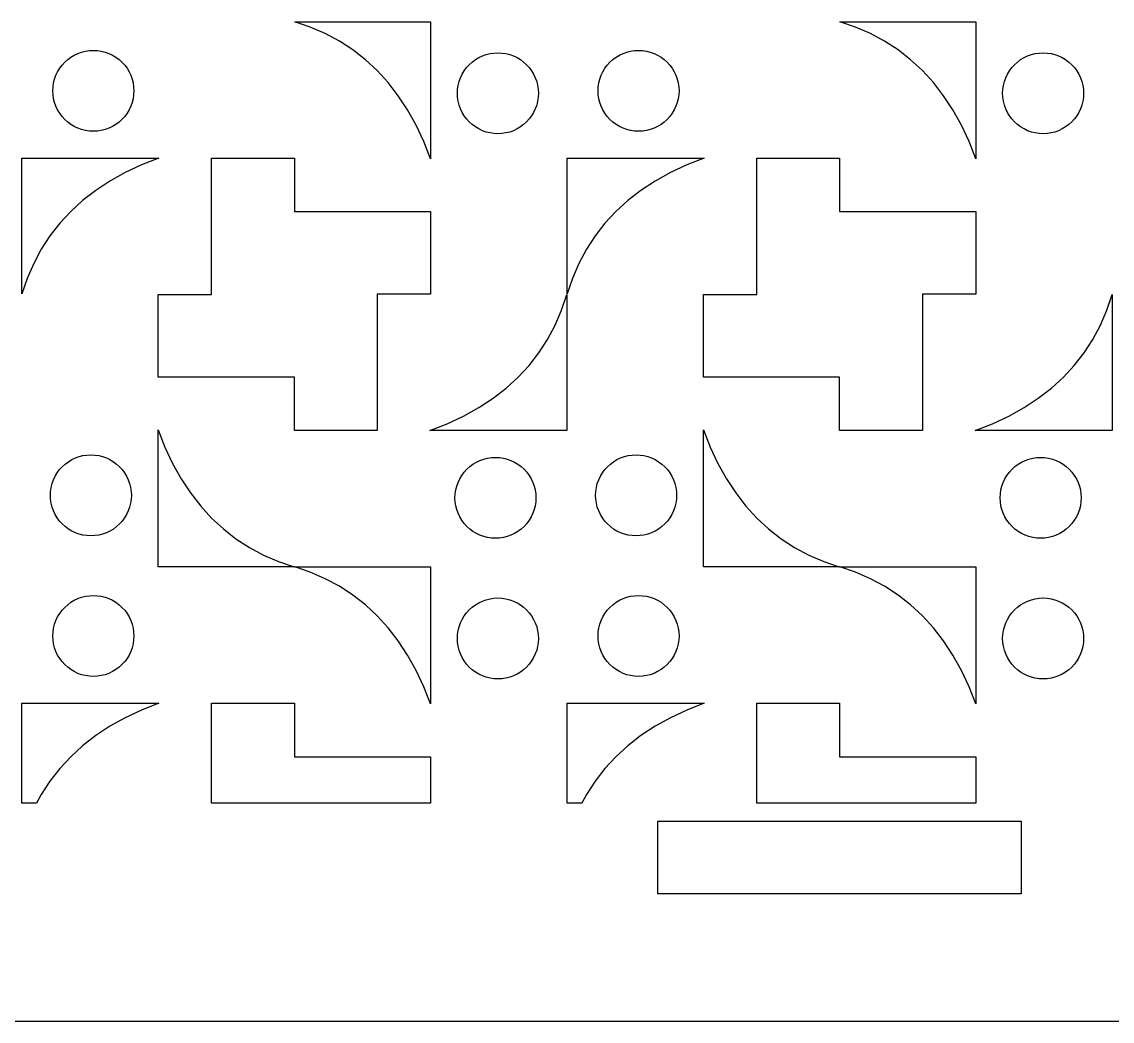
# Model space of a CAD drawing. Header units: metres. Extents: x 20 to 1108, y 20 to 485.
# Drawn here: x 128.2 to 188.2, y 253.8 to 308.8 of the extents above; entities that cross this region are included whole.
import ezdxf

# ---------------------------------------------------------------- set-up
doc = ezdxf.new("R2010")
doc.units = ezdxf.units.M

msp = doc.modelspace()

# ---------------------------------------------------------------- linework, layer by layer
for p, q in [((144.026, 308.532), (143.172, 308.823)), ((143.172, 308.823), (150.651, 308.823)), ((144.853, 308.174), (144.026, 308.532)), ((150.651, 308.823), (150.651, 301.283)), ((174.025, 308.532), (173.172, 308.823)), ((173.172, 308.823), (180.651, 308.823)), ((174.853, 308.174), (174.025, 308.532)), ((180.651, 308.823), (180.651, 301.283)), ((145.634, 307.757), (144.853, 308.174)), ((175.634, 307.757), (174.853, 308.174)), ((131.444, 307.157), (131.657, 307.21)), ((131.657, 307.21), (131.873, 307.243)), ((131.873, 307.243), (132.092, 307.253)), ((132.092, 307.253), (132.31, 307.242)), ((132.31, 307.242), (132.526, 307.21)), ((132.526, 307.21), (132.738, 307.157)), ((146.37, 307.277), (145.634, 307.757)), ((147.063, 306.738), (146.37, 307.277)), ((161.444, 307.157), (161.657, 307.21)), ((161.657, 307.21), (161.873, 307.243)), ((161.873, 307.243), (162.092, 307.253)), ((162.092, 307.253), (162.31, 307.242)), ((162.31, 307.242), (162.526, 307.21)), ((162.526, 307.21), (162.738, 307.157)), ((176.37, 307.277), (175.634, 307.757)), ((177.063, 306.738), (176.37, 307.277)), ((130.369, 306.44), (130.516, 306.601)), ((130.516, 306.601), (130.679, 306.747)), ((130.679, 306.747), (130.854, 306.878)), ((130.854, 306.878), (131.041, 306.99)), ((131.041, 306.99), (131.239, 307.083)), ((131.239, 307.083), (131.444, 307.157)), ((132.738, 307.157), (132.943, 307.083)), ((132.943, 307.083), (133.142, 306.99)), ((133.142, 306.99), (133.329, 306.878)), ((133.329, 306.878), (133.505, 306.747)), ((133.505, 306.747), (133.667, 306.601)), ((133.667, 306.601), (133.814, 306.44)), ((147.71, 306.138), (147.063, 306.738)), ((152.778, 306.464), (152.941, 306.611)), ((152.941, 306.611), (153.115, 306.741)), ((153.115, 306.741), (153.304, 306.854)), ((153.304, 306.854), (153.502, 306.947)), ((153.502, 306.947), (153.707, 307.021)), ((153.707, 307.021), (153.92, 307.074)), ((153.92, 307.074), (154.136, 307.106)), ((154.136, 307.106), (154.354, 307.116)), ((154.354, 307.116), (154.572, 307.106)), ((154.572, 307.106), (154.789, 307.074)), ((154.789, 307.074), (155, 307.021)), ((155, 307.021), (155.206, 306.947)), ((155.206, 306.947), (155.403, 306.854)), ((155.403, 306.854), (155.591, 306.741)), ((155.591, 306.741), (155.768, 306.611)), ((155.768, 306.611), (155.929, 306.464)), ((160.369, 306.44), (160.516, 306.601)), ((160.516, 306.601), (160.679, 306.747)), ((160.679, 306.747), (160.854, 306.878)), ((160.854, 306.878), (161.041, 306.99)), ((161.041, 306.99), (161.239, 307.083)), ((161.239, 307.083), (161.444, 307.157)), ((162.738, 307.157), (162.943, 307.083)), ((162.943, 307.083), (163.142, 306.99)), ((163.142, 306.99), (163.329, 306.878)), ((163.329, 306.878), (163.505, 306.747)), ((163.505, 306.747), (163.667, 306.601)), ((163.667, 306.601), (163.814, 306.44)), ((177.71, 306.138), (177.063, 306.738)), ((182.778, 306.464), (182.941, 306.611)), ((182.941, 306.611), (183.115, 306.741)), ((183.115, 306.741), (183.304, 306.854)), ((183.304, 306.854), (183.502, 306.947)), ((183.502, 306.947), (183.707, 307.021)), ((183.707, 307.021), (183.92, 307.074)), ((183.92, 307.074), (184.136, 307.106)), ((184.136, 307.106), (184.354, 307.116)), ((184.354, 307.116), (184.572, 307.106)), ((184.572, 307.106), (184.789, 307.074)), ((184.789, 307.074), (185, 307.021)), ((185, 307.021), (185.206, 306.947)), ((185.206, 306.947), (185.403, 306.854)), ((185.403, 306.854), (185.591, 306.741)), ((185.591, 306.741), (185.768, 306.611)), ((185.768, 306.611), (185.929, 306.464)), ((130.033, 305.878), (130.127, 306.075)), ((130.127, 306.075), (130.239, 306.263)), ((130.239, 306.263), (130.369, 306.44)), ((133.814, 306.44), (133.943, 306.263)), ((133.943, 306.263), (134.056, 306.075)), ((134.056, 306.075), (134.15, 305.878)), ((148.313, 305.479), (147.71, 306.138)), ((152.39, 305.94), (152.501, 306.126)), ((152.501, 306.126), (152.632, 306.302)), ((152.632, 306.302), (152.778, 306.464)), ((155.929, 306.464), (156.075, 306.302)), ((156.075, 306.302), (156.206, 306.126)), ((156.206, 306.126), (156.318, 305.94)), ((160.033, 305.878), (160.127, 306.075)), ((160.127, 306.075), (160.239, 306.263)), ((160.239, 306.263), (160.369, 306.44)), ((163.814, 306.44), (163.943, 306.263)), ((163.943, 306.263), (164.056, 306.075)), ((164.056, 306.075), (164.15, 305.878)), ((178.313, 305.479), (177.71, 306.138)), ((182.39, 305.94), (182.501, 306.126)), ((182.501, 306.126), (182.632, 306.302)), ((182.632, 306.302), (182.778, 306.464)), ((185.929, 306.464), (186.075, 306.302)), ((186.075, 306.302), (186.206, 306.126)), ((186.206, 306.126), (186.318, 305.94)), ((129.875, 305.244), (129.906, 305.461)), ((129.906, 305.461), (129.96, 305.672)), ((129.96, 305.672), (130.033, 305.878)), ((134.15, 305.878), (134.224, 305.672)), ((134.224, 305.672), (134.276, 305.46)), ((134.276, 305.46), (134.309, 305.244)), ((148.871, 304.758), (148.313, 305.479)), ((152.169, 305.324), (152.222, 305.536)), ((152.222, 305.536), (152.296, 305.741)), ((152.296, 305.741), (152.39, 305.94)), ((156.318, 305.94), (156.411, 305.741)), ((156.411, 305.741), (156.485, 305.536)), ((156.485, 305.536), (156.538, 305.323)), ((159.875, 305.244), (159.906, 305.461)), ((159.906, 305.461), (159.96, 305.672)), ((159.96, 305.672), (160.033, 305.878)), ((164.15, 305.878), (164.224, 305.672)), ((164.224, 305.672), (164.276, 305.46)), ((164.276, 305.46), (164.309, 305.244)), ((178.871, 304.758), (178.313, 305.479)), ((182.169, 305.324), (182.222, 305.536)), ((182.222, 305.536), (182.296, 305.741)), ((182.296, 305.741), (182.39, 305.94)), ((186.318, 305.94), (186.411, 305.741)), ((186.411, 305.741), (186.485, 305.536)), ((186.485, 305.536), (186.538, 305.323)), ((129.864, 305.026), (129.875, 305.244)), ((129.875, 304.808), (129.864, 305.026)), ((129.906, 304.592), (129.875, 304.808)), ((134.308, 304.807), (134.276, 304.591)), ((134.318, 305.026), (134.308, 304.807)), ((134.309, 305.244), (134.318, 305.026)), ((152.127, 304.889), (152.137, 305.108)), ((152.137, 304.671), (152.127, 304.889)), ((152.137, 305.108), (152.169, 305.324)), ((156.538, 305.323), (156.571, 305.108)), ((156.581, 304.889), (156.57, 304.671)), ((156.571, 305.108), (156.581, 304.889)), ((159.864, 305.026), (159.875, 305.244)), ((159.875, 304.808), (159.864, 305.026)), ((159.906, 304.592), (159.875, 304.808)), ((164.308, 304.807), (164.276, 304.591)), ((164.318, 305.026), (164.308, 304.807)), ((164.309, 305.244), (164.318, 305.026)), ((182.127, 304.889), (182.137, 305.108)), ((182.137, 304.671), (182.127, 304.889)), ((182.137, 305.108), (182.169, 305.324)), ((186.538, 305.323), (186.571, 305.108)), ((186.581, 304.889), (186.57, 304.671)), ((186.571, 305.108), (186.581, 304.889)), ((129.96, 304.379), (129.906, 304.592)), ((130.033, 304.174), (129.96, 304.379)), ((134.224, 304.379), (134.15, 304.173)), ((134.276, 304.591), (134.224, 304.379)), ((149.385, 303.976), (148.871, 304.758)), ((152.169, 304.455), (152.137, 304.671)), ((152.222, 304.242), (152.169, 304.455)), ((152.296, 304.037), (152.222, 304.242)), ((156.485, 304.242), (156.411, 304.036)), ((156.538, 304.454), (156.485, 304.242)), ((156.57, 304.671), (156.538, 304.454)), ((159.96, 304.379), (159.906, 304.592)), ((160.033, 304.174), (159.96, 304.379)), ((164.224, 304.379), (164.15, 304.173)), ((164.276, 304.591), (164.224, 304.379)), ((179.385, 303.976), (178.871, 304.758)), ((182.169, 304.455), (182.137, 304.671)), ((182.222, 304.242), (182.169, 304.455)), ((182.296, 304.037), (182.222, 304.242)), ((186.485, 304.242), (186.411, 304.036)), ((186.538, 304.454), (186.485, 304.242)), ((186.57, 304.671), (186.538, 304.454)), ((130.127, 303.976), (130.033, 304.174)), ((130.239, 303.788), (130.127, 303.976)), ((130.369, 303.612), (130.239, 303.788)), ((130.516, 303.45), (130.369, 303.612)), ((133.814, 303.612), (133.666, 303.45)), ((133.943, 303.787), (133.814, 303.612)), ((134.056, 303.976), (133.943, 303.787)), ((134.15, 304.173), (134.056, 303.976)), ((149.854, 303.134), (149.385, 303.976)), ((152.39, 303.839), (152.296, 304.037)), ((152.501, 303.651), (152.39, 303.839)), ((152.632, 303.476), (152.501, 303.651)), ((156.206, 303.651), (156.075, 303.476)), ((156.318, 303.839), (156.206, 303.651)), ((156.411, 304.036), (156.318, 303.839)), ((160.127, 303.976), (160.033, 304.174)), ((160.239, 303.788), (160.127, 303.976)), ((160.369, 303.612), (160.239, 303.788)), ((160.516, 303.45), (160.369, 303.612)), ((163.814, 303.612), (163.666, 303.45)), ((163.943, 303.787), (163.814, 303.612)), ((164.056, 303.976), (163.943, 303.787)), ((164.15, 304.173), (164.056, 303.976)), ((179.854, 303.134), (179.385, 303.976)), ((182.39, 303.839), (182.296, 304.037)), ((182.501, 303.651), (182.39, 303.839)), ((182.632, 303.476), (182.501, 303.651)), ((186.206, 303.651), (186.075, 303.476)), ((186.318, 303.839), (186.206, 303.651)), ((186.411, 304.036), (186.318, 303.839)), ((130.679, 303.304), (130.516, 303.45)), ((130.854, 303.174), (130.679, 303.304)), ((131.041, 303.062), (130.854, 303.174)), ((131.239, 302.968), (131.041, 303.062)), ((133.142, 303.062), (132.943, 302.968)), ((133.329, 303.174), (133.142, 303.062)), ((133.505, 303.304), (133.329, 303.174)), ((133.666, 303.45), (133.505, 303.304)), ((150.277, 302.232), (149.854, 303.134)), ((152.778, 303.315), (152.632, 303.476)), ((152.941, 303.167), (152.778, 303.315)), ((153.115, 303.037), (152.941, 303.167)), ((153.304, 302.925), (153.115, 303.037)), ((155.591, 303.037), (155.403, 302.925)), ((155.768, 303.167), (155.591, 303.037)), ((155.929, 303.314), (155.768, 303.167)), ((156.075, 303.476), (155.929, 303.314)), ((160.679, 303.304), (160.516, 303.45)), ((160.854, 303.174), (160.679, 303.304)), ((161.041, 303.062), (160.854, 303.174)), ((161.239, 302.968), (161.041, 303.062)), ((163.142, 303.062), (162.943, 302.968)), ((163.329, 303.174), (163.142, 303.062)), ((163.505, 303.304), (163.329, 303.174)), ((163.666, 303.45), (163.505, 303.304)), ((180.277, 302.232), (179.854, 303.134)), ((182.778, 303.315), (182.632, 303.476)), ((182.941, 303.167), (182.778, 303.315)), ((183.115, 303.037), (182.941, 303.167)), ((183.304, 302.925), (183.115, 303.037)), ((185.591, 303.037), (185.403, 302.925)), ((185.768, 303.167), (185.591, 303.037)), ((185.929, 303.314), (185.768, 303.167)), ((186.075, 303.476), (185.929, 303.314)), ((131.444, 302.894), (131.239, 302.968)), ((131.656, 302.841), (131.444, 302.894)), ((131.873, 302.809), (131.656, 302.841)), ((132.092, 302.799), (131.873, 302.809)), ((132.31, 302.809), (132.092, 302.799)), ((132.525, 302.841), (132.31, 302.809)), ((132.738, 302.894), (132.525, 302.841)), ((132.943, 302.968), (132.738, 302.894)), ((153.502, 302.831), (153.304, 302.925)), ((153.707, 302.757), (153.502, 302.831)), ((153.919, 302.704), (153.707, 302.757)), ((154.135, 302.673), (153.919, 302.704)), ((154.354, 302.662), (154.135, 302.673)), ((154.572, 302.672), (154.354, 302.662)), ((154.788, 302.704), (154.572, 302.672)), ((155, 302.757), (154.788, 302.704)), ((155.206, 302.831), (155, 302.757)), ((155.403, 302.925), (155.206, 302.831)), ((161.444, 302.894), (161.239, 302.968)), ((161.656, 302.841), (161.444, 302.894)), ((161.873, 302.809), (161.656, 302.841)), ((162.092, 302.799), (161.873, 302.809)), ((162.31, 302.809), (162.092, 302.799)), ((162.525, 302.841), (162.31, 302.809)), ((162.738, 302.894), (162.525, 302.841)), ((162.943, 302.968), (162.738, 302.894)), ((183.502, 302.831), (183.304, 302.925)), ((183.707, 302.757), (183.502, 302.831)), ((183.919, 302.704), (183.707, 302.757)), ((184.135, 302.673), (183.919, 302.704)), ((184.354, 302.662), (184.135, 302.673)), ((184.572, 302.672), (184.354, 302.662)), ((184.788, 302.704), (184.572, 302.672)), ((185, 302.757), (184.788, 302.704)), ((185.206, 302.831), (185, 302.757)), ((185.403, 302.925), (185.206, 302.831)), ((150.651, 301.283), (150.277, 302.232)), ((180.651, 301.283), (180.277, 302.232)), ((128.157, 301.323), (135.697, 301.323)), ((128.157, 293.844), (128.157, 301.323)), ((135.697, 301.323), (134.749, 300.949)), ((138.598, 293.823), (138.598, 301.323)), ((138.598, 301.323), (143.151, 301.323)), ((143.151, 301.323), (143.151, 298.383)), ((158.157, 301.323), (165.697, 301.323)), ((158.157, 293.844), (158.157, 301.323)), ((165.697, 301.323), (164.749, 300.949)), ((168.598, 293.823), (168.598, 301.323)), ((168.598, 301.323), (173.151, 301.323)), ((173.151, 301.323), (173.151, 298.383)), ((134.749, 300.949), (133.847, 300.526)), ((164.749, 300.949), (163.847, 300.526)), ((133.005, 300.057), (132.223, 299.543)), ((133.847, 300.526), (133.005, 300.057)), ((163.005, 300.057), (162.223, 299.543)), ((163.847, 300.526), (163.005, 300.057)), ((132.223, 299.543), (131.502, 298.984)), ((162.223, 299.543), (161.502, 298.984)), ((131.502, 298.984), (130.843, 298.382)), ((161.502, 298.984), (160.843, 298.382)), ((130.843, 298.382), (130.242, 297.734)), ((143.151, 298.383), (150.651, 298.383)), ((150.651, 298.383), (150.651, 293.829)), ((160.843, 298.382), (160.242, 297.734)), ((173.151, 298.383), (180.651, 298.383)), ((180.651, 298.383), (180.651, 293.829)), ((130.242, 297.734), (129.703, 297.042)), ((160.242, 297.734), (159.703, 297.042)), ((129.703, 297.042), (129.224, 296.306)), ((159.703, 297.042), (159.224, 296.306)), ((129.224, 296.306), (128.807, 295.525)), ((159.224, 296.306), (158.807, 295.525)), ((128.807, 295.525), (128.448, 294.698)), ((158.807, 295.525), (158.448, 294.698)), ((128.448, 294.698), (128.157, 293.844)), ((158.448, 294.698), (158.157, 293.844)), ((135.657, 289.27), (135.657, 293.823)), ((135.657, 293.823), (138.598, 293.823)), ((150.651, 293.829), (147.711, 293.829)), ((147.711, 293.829), (147.711, 286.329)), ((157.86, 292.954), (158.151, 293.809)), ((158.151, 293.809), (158.151, 286.329)), ((165.657, 289.27), (165.657, 293.823)), ((165.657, 293.823), (168.598, 293.823)), ((180.651, 293.829), (177.711, 293.829)), ((177.711, 293.829), (177.711, 286.329)), ((187.86, 292.954), (188.151, 293.809)), ((188.151, 293.809), (188.151, 286.329)), ((157.502, 292.128), (157.86, 292.954)), ((187.502, 292.128), (187.86, 292.954)), ((157.085, 291.347), (157.502, 292.128)), ((187.085, 291.347), (187.502, 292.128)), ((156.606, 290.61), (157.085, 291.347)), ((186.606, 290.61), (187.085, 291.347)), ((156.066, 289.918), (156.606, 290.61)), ((186.066, 289.918), (186.606, 290.61)), ((155.466, 289.271), (156.066, 289.918)), ((185.466, 289.271), (186.066, 289.918)), ((143.157, 289.27), (135.657, 289.27)), ((143.157, 286.329), (143.157, 289.27)), ((154.807, 288.668), (155.466, 289.271)), ((173.157, 289.27), (165.657, 289.27)), ((173.157, 286.329), (173.157, 289.27)), ((184.807, 288.668), (185.466, 289.271)), ((154.086, 288.109), (154.807, 288.668)), ((184.086, 288.109), (184.807, 288.668)), ((153.304, 287.596), (154.086, 288.109)), ((183.304, 287.596), (184.086, 288.109)), ((152.462, 287.127), (153.304, 287.596)), ((182.462, 287.127), (183.304, 287.596)), ((151.56, 286.703), (152.462, 287.127)), ((181.56, 286.703), (182.462, 287.127)), ((135.657, 278.829), (135.657, 286.369)), ((135.657, 286.369), (136.031, 285.421)), ((147.711, 286.329), (143.157, 286.329)), ((150.611, 286.329), (151.56, 286.703)), ((158.151, 286.329), (150.611, 286.329)), ((165.657, 278.829), (165.657, 286.369)), ((165.657, 286.369), (166.031, 285.421)), ((177.711, 286.329), (173.157, 286.329)), ((180.611, 286.329), (181.56, 286.703)), ((188.151, 286.329), (180.611, 286.329)), ((136.031, 285.421), (136.455, 284.519)), ((166.031, 285.421), (166.455, 284.519)), ((130.38, 284.338), (130.541, 284.485)), ((130.541, 284.485), (130.718, 284.615)), ((130.718, 284.615), (130.905, 284.728)), ((130.905, 284.728), (131.103, 284.821)), ((131.103, 284.821), (131.309, 284.896)), ((131.309, 284.896), (131.521, 284.948)), ((131.521, 284.948), (131.736, 284.981)), ((131.736, 284.981), (131.955, 284.99)), ((131.955, 284.99), (132.174, 284.98)), ((132.174, 284.98), (132.39, 284.948)), ((132.39, 284.948), (132.602, 284.896)), ((132.602, 284.896), (132.807, 284.821)), ((132.807, 284.821), (133.005, 284.728)), ((133.005, 284.728), (133.193, 284.615)), ((133.193, 284.615), (133.368, 284.485)), ((133.368, 284.485), (133.53, 284.338)), ((136.455, 284.519), (136.924, 283.677)), ((152.804, 284.349), (152.98, 284.479)), ((152.98, 284.479), (153.167, 284.591)), ((153.167, 284.591), (153.365, 284.685)), ((153.365, 284.685), (153.57, 284.759)), ((153.57, 284.759), (153.783, 284.812)), ((153.783, 284.812), (153.999, 284.844)), ((153.999, 284.844), (154.217, 284.854)), ((154.217, 284.854), (154.436, 284.844)), ((154.436, 284.844), (154.652, 284.812)), ((154.652, 284.812), (154.864, 284.759)), ((154.864, 284.759), (155.069, 284.685)), ((155.069, 284.685), (155.268, 284.591)), ((155.268, 284.591), (155.455, 284.479)), ((155.455, 284.479), (155.63, 284.349)), ((160.38, 284.338), (160.541, 284.485)), ((160.541, 284.485), (160.718, 284.615)), ((160.718, 284.615), (160.905, 284.728)), ((160.905, 284.728), (161.103, 284.821)), ((161.103, 284.821), (161.309, 284.896)), ((161.309, 284.896), (161.521, 284.948)), ((161.521, 284.948), (161.736, 284.981)), ((161.736, 284.981), (161.955, 284.99)), ((161.955, 284.99), (162.174, 284.98)), ((162.174, 284.98), (162.39, 284.948)), ((162.39, 284.948), (162.602, 284.896)), ((162.602, 284.896), (162.807, 284.821)), ((162.807, 284.821), (163.005, 284.728)), ((163.005, 284.728), (163.193, 284.615)), ((163.193, 284.615), (163.368, 284.485)), ((163.368, 284.485), (163.53, 284.338)), ((166.455, 284.519), (166.924, 283.677)), ((182.804, 284.349), (182.98, 284.479)), ((182.98, 284.479), (183.167, 284.591)), ((183.167, 284.591), (183.365, 284.685)), ((183.365, 284.685), (183.57, 284.759)), ((183.57, 284.759), (183.783, 284.812)), ((183.783, 284.812), (183.999, 284.844)), ((183.999, 284.844), (184.217, 284.854)), ((184.217, 284.854), (184.436, 284.844)), ((184.436, 284.844), (184.652, 284.812)), ((184.652, 284.812), (184.864, 284.759)), ((184.864, 284.759), (185.069, 284.685)), ((185.069, 284.685), (185.268, 284.591)), ((185.268, 284.591), (185.455, 284.479)), ((185.455, 284.479), (185.63, 284.349)), ((129.898, 283.615), (129.99, 283.814)), ((129.99, 283.814), (130.103, 284.001)), ((130.103, 284.001), (130.233, 284.177)), ((130.233, 284.177), (130.38, 284.338)), ((133.53, 284.338), (133.677, 284.177)), ((133.677, 284.177), (133.808, 284.001)), ((133.808, 284.001), (133.919, 283.814)), ((133.919, 283.814), (134.013, 283.615)), ((152.253, 283.677), (152.365, 283.864)), ((152.365, 283.864), (152.495, 284.04)), ((152.495, 284.04), (152.642, 284.202)), ((152.642, 284.202), (152.804, 284.349)), ((155.63, 284.349), (155.793, 284.202)), ((155.793, 284.202), (155.94, 284.04)), ((155.94, 284.04), (156.069, 283.864)), ((156.069, 283.864), (156.182, 283.677)), ((159.898, 283.615), (159.99, 283.814)), ((159.99, 283.814), (160.103, 284.001)), ((160.103, 284.001), (160.233, 284.177)), ((160.233, 284.177), (160.38, 284.338)), ((163.53, 284.338), (163.677, 284.177)), ((163.677, 284.177), (163.808, 284.001)), ((163.808, 284.001), (163.919, 283.814)), ((163.919, 283.814), (164.013, 283.615)), ((182.253, 283.677), (182.365, 283.864)), ((182.365, 283.864), (182.495, 284.04)), ((182.495, 284.04), (182.642, 284.202)), ((182.642, 284.202), (182.804, 284.349)), ((185.63, 284.349), (185.793, 284.202)), ((185.793, 284.202), (185.94, 284.04)), ((185.94, 284.04), (186.069, 283.864)), ((186.069, 283.864), (186.182, 283.677)), ((129.771, 283.198), (129.823, 283.41)), ((129.823, 283.41), (129.898, 283.615)), ((134.013, 283.615), (134.087, 283.41)), ((134.087, 283.41), (134.14, 283.197)), ((136.924, 283.677), (137.438, 282.895)), ((152.032, 283.062), (152.085, 283.274)), ((152.085, 283.274), (152.159, 283.479)), ((152.159, 283.479), (152.253, 283.677)), ((156.182, 283.677), (156.275, 283.479)), ((156.275, 283.479), (156.349, 283.274)), ((156.349, 283.274), (156.402, 283.061)), ((159.771, 283.198), (159.823, 283.41)), ((159.823, 283.41), (159.898, 283.615)), ((164.013, 283.615), (164.087, 283.41)), ((164.087, 283.41), (164.14, 283.197)), ((166.924, 283.677), (167.438, 282.895)), ((182.032, 283.062), (182.085, 283.274)), ((182.085, 283.274), (182.159, 283.479)), ((182.159, 283.479), (182.253, 283.677)), ((186.182, 283.677), (186.275, 283.479)), ((186.275, 283.479), (186.349, 283.274)), ((186.349, 283.274), (186.402, 283.061)), ((129.728, 282.764), (129.738, 282.982)), ((129.737, 282.545), (129.728, 282.764)), ((129.738, 282.982), (129.771, 283.198)), ((134.14, 283.197), (134.172, 282.982)), ((134.172, 282.982), (134.182, 282.764)), ((134.182, 282.764), (134.172, 282.545)), ((137.438, 282.895), (137.996, 282.174)), ((151.99, 282.627), (152.001, 282.846)), ((152, 282.408), (151.99, 282.627)), ((152.001, 282.846), (152.032, 283.062)), ((156.402, 283.061), (156.434, 282.845)), ((156.434, 282.845), (156.444, 282.627)), ((156.444, 282.627), (156.434, 282.408)), ((159.728, 282.764), (159.738, 282.982)), ((159.737, 282.545), (159.728, 282.764)), ((159.738, 282.982), (159.771, 283.198)), ((164.14, 283.197), (164.172, 282.982)), ((164.172, 282.982), (164.182, 282.764)), ((164.182, 282.764), (164.172, 282.545)), ((167.438, 282.895), (167.996, 282.174)), ((181.99, 282.627), (182.001, 282.846)), ((182, 282.408), (181.99, 282.627)), ((182.001, 282.846), (182.032, 283.062)), ((186.402, 283.061), (186.434, 282.845)), ((186.434, 282.845), (186.444, 282.627)), ((186.444, 282.627), (186.434, 282.408)), ((129.771, 282.329), (129.737, 282.545)), ((129.823, 282.116), (129.771, 282.329)), ((129.898, 281.911), (129.823, 282.116)), ((134.087, 282.116), (134.013, 281.91)), ((134.14, 282.328), (134.087, 282.116)), ((134.172, 282.545), (134.14, 282.328)), ((137.996, 282.174), (138.599, 281.515)), ((152.032, 282.193), (152, 282.408)), ((152.085, 281.981), (152.032, 282.193)), ((156.401, 282.192), (156.349, 281.981)), ((156.434, 282.408), (156.401, 282.192)), ((159.771, 282.329), (159.737, 282.545)), ((159.823, 282.116), (159.771, 282.329)), ((159.898, 281.911), (159.823, 282.116)), ((164.087, 282.116), (164.013, 281.91)), ((164.14, 282.328), (164.087, 282.116)), ((164.172, 282.545), (164.14, 282.328)), ((167.996, 282.174), (168.599, 281.515)), ((182.032, 282.193), (182, 282.408)), ((182.085, 281.981), (182.032, 282.193)), ((186.401, 282.192), (186.349, 281.981)), ((186.434, 282.408), (186.401, 282.192)), ((129.99, 281.713), (129.898, 281.911)), ((130.103, 281.526), (129.99, 281.713)), ((130.233, 281.351), (130.103, 281.526)), ((133.807, 281.526), (133.677, 281.351)), ((133.919, 281.713), (133.807, 281.526)), ((134.013, 281.91), (133.919, 281.713)), ((138.599, 281.515), (139.246, 280.914)), ((152.159, 281.775), (152.085, 281.981)), ((152.253, 281.577), (152.159, 281.775)), ((152.365, 281.39), (152.253, 281.577)), ((156.182, 281.577), (156.069, 281.39)), ((156.275, 281.775), (156.182, 281.577)), ((156.349, 281.981), (156.275, 281.775)), ((159.99, 281.713), (159.898, 281.911)), ((160.103, 281.526), (159.99, 281.713)), ((160.233, 281.351), (160.103, 281.526)), ((163.807, 281.526), (163.677, 281.351)), ((163.919, 281.713), (163.807, 281.526)), ((164.013, 281.91), (163.919, 281.713)), ((168.599, 281.515), (169.246, 280.914)), ((182.159, 281.775), (182.085, 281.981)), ((182.253, 281.577), (182.159, 281.775)), ((182.365, 281.39), (182.253, 281.577)), ((186.182, 281.577), (186.069, 281.39)), ((186.275, 281.775), (186.182, 281.577)), ((186.349, 281.981), (186.275, 281.775)), ((130.38, 281.189), (130.233, 281.351)), ((130.541, 281.041), (130.38, 281.189)), ((130.718, 280.911), (130.541, 281.041)), ((130.905, 280.799), (130.718, 280.911)), ((133.193, 280.911), (133.005, 280.799)), ((133.368, 281.041), (133.193, 280.911)), ((133.53, 281.188), (133.368, 281.041)), ((133.677, 281.351), (133.53, 281.188)), ((139.246, 280.914), (139.939, 280.375)), ((152.495, 281.213), (152.365, 281.39)), ((152.642, 281.052), (152.495, 281.213)), ((152.804, 280.905), (152.642, 281.052)), ((152.98, 280.775), (152.804, 280.905)), ((155.63, 280.905), (155.455, 280.775)), ((155.792, 281.052), (155.63, 280.905)), ((155.94, 281.213), (155.792, 281.052)), ((156.069, 281.39), (155.94, 281.213)), ((160.38, 281.189), (160.233, 281.351)), ((160.541, 281.041), (160.38, 281.189)), ((160.718, 280.911), (160.541, 281.041)), ((160.905, 280.799), (160.718, 280.911)), ((163.193, 280.911), (163.005, 280.799)), ((163.368, 281.041), (163.193, 280.911)), ((163.53, 281.188), (163.368, 281.041)), ((163.677, 281.351), (163.53, 281.188)), ((169.246, 280.914), (169.939, 280.375)), ((182.495, 281.213), (182.365, 281.39)), ((182.642, 281.052), (182.495, 281.213)), ((182.804, 280.905), (182.642, 281.052)), ((182.98, 280.775), (182.804, 280.905)), ((185.63, 280.905), (185.455, 280.775)), ((185.792, 281.052), (185.63, 280.905)), ((185.94, 281.213), (185.792, 281.052)), ((186.069, 281.39), (185.94, 281.213)), ((131.103, 280.705), (130.905, 280.799)), ((131.309, 280.632), (131.103, 280.705)), ((131.52, 280.578), (131.309, 280.632)), ((131.736, 280.547), (131.52, 280.578)), ((131.955, 280.536), (131.736, 280.547)), ((132.173, 280.547), (131.955, 280.536)), ((132.389, 280.578), (132.173, 280.547)), ((132.602, 280.632), (132.389, 280.578)), ((132.807, 280.705), (132.602, 280.632)), ((133.005, 280.799), (132.807, 280.705)), ((139.939, 280.375), (140.675, 279.896)), ((153.167, 280.662), (152.98, 280.775)), ((153.365, 280.569), (153.167, 280.662)), ((153.57, 280.495), (153.365, 280.569)), ((153.782, 280.443), (153.57, 280.495)), ((153.999, 280.41), (153.782, 280.443)), ((154.217, 280.4), (153.999, 280.41)), ((154.436, 280.409), (154.217, 280.4)), ((154.651, 280.443), (154.436, 280.409)), ((154.864, 280.495), (154.651, 280.443)), ((155.069, 280.569), (154.864, 280.495)), ((155.268, 280.662), (155.069, 280.569)), ((155.455, 280.775), (155.268, 280.662)), ((161.103, 280.705), (160.905, 280.799)), ((161.309, 280.632), (161.103, 280.705)), ((161.52, 280.578), (161.309, 280.632)), ((161.736, 280.547), (161.52, 280.578)), ((161.955, 280.536), (161.736, 280.547)), ((162.173, 280.547), (161.955, 280.536)), ((162.389, 280.578), (162.173, 280.547)), ((162.602, 280.632), (162.389, 280.578)), ((162.807, 280.705), (162.602, 280.632)), ((163.005, 280.799), (162.807, 280.705)), ((169.939, 280.375), (170.675, 279.896)), ((183.167, 280.662), (182.98, 280.775)), ((183.365, 280.569), (183.167, 280.662)), ((183.57, 280.495), (183.365, 280.569)), ((183.782, 280.443), (183.57, 280.495)), ((183.999, 280.41), (183.782, 280.443)), ((184.217, 280.4), (183.999, 280.41)), ((184.436, 280.409), (184.217, 280.4)), ((184.651, 280.443), (184.436, 280.409)), ((184.864, 280.495), (184.651, 280.443)), ((185.069, 280.569), (184.864, 280.495)), ((185.268, 280.662), (185.069, 280.569)), ((185.455, 280.775), (185.268, 280.662)), ((140.675, 279.896), (141.456, 279.479)), ((170.675, 279.896), (171.456, 279.479)), ((141.456, 279.479), (142.282, 279.12)), ((142.282, 279.12), (143.137, 278.829)), ((171.456, 279.479), (172.283, 279.12)), ((172.283, 279.12), (173.137, 278.829)), ((143.137, 278.829), (135.657, 278.829)), ((144.026, 278.532), (143.172, 278.823)), ((143.172, 278.823), (150.651, 278.823)), ((144.853, 278.174), (144.026, 278.532)), ((150.651, 278.823), (150.651, 271.283)), ((173.137, 278.829), (165.657, 278.829)), ((174.025, 278.532), (173.172, 278.823)), ((173.172, 278.823), (180.651, 278.823)), ((174.853, 278.174), (174.025, 278.532)), ((180.651, 278.823), (180.651, 271.283)), ((145.634, 277.757), (144.853, 278.174)), ((175.634, 277.757), (174.853, 278.174)), ((131.444, 277.157), (131.657, 277.21)), ((131.657, 277.21), (131.873, 277.243)), ((131.873, 277.243), (132.092, 277.253)), ((132.092, 277.253), (132.31, 277.242)), ((132.31, 277.242), (132.526, 277.21)), ((132.526, 277.21), (132.738, 277.157)), ((146.37, 277.277), (145.634, 277.757)), ((147.063, 276.738), (146.37, 277.277)), ((161.444, 277.157), (161.657, 277.21)), ((161.657, 277.21), (161.873, 277.243)), ((161.873, 277.243), (162.092, 277.253)), ((162.092, 277.253), (162.31, 277.242)), ((162.31, 277.242), (162.526, 277.21)), ((162.526, 277.21), (162.738, 277.157)), ((176.37, 277.277), (175.634, 277.757)), ((177.063, 276.738), (176.37, 277.277)), ((130.369, 276.44), (130.516, 276.601)), ((130.516, 276.601), (130.679, 276.747)), ((130.679, 276.747), (130.854, 276.878)), ((130.854, 276.878), (131.041, 276.99)), ((131.041, 276.99), (131.239, 277.083)), ((131.239, 277.083), (131.444, 277.157)), ((132.738, 277.157), (132.943, 277.083)), ((132.943, 277.083), (133.142, 276.99)), ((133.142, 276.99), (133.329, 276.878)), ((133.329, 276.878), (133.505, 276.747)), ((133.505, 276.747), (133.667, 276.601)), ((133.667, 276.601), (133.814, 276.44)), ((147.71, 276.138), (147.063, 276.738)), ((152.778, 276.464), (152.941, 276.611)), ((152.941, 276.611), (153.115, 276.741)), ((153.115, 276.741), (153.304, 276.854)), ((153.304, 276.854), (153.502, 276.947)), ((153.502, 276.947), (153.707, 277.021)), ((153.707, 277.021), (153.92, 277.074)), ((153.92, 277.074), (154.136, 277.106)), ((154.136, 277.106), (154.354, 277.116)), ((154.354, 277.116), (154.572, 277.106)), ((154.572, 277.106), (154.789, 277.074)), ((154.789, 277.074), (155, 277.021)), ((155, 277.021), (155.206, 276.947)), ((155.206, 276.947), (155.403, 276.854)), ((155.403, 276.854), (155.591, 276.741)), ((155.591, 276.741), (155.768, 276.611)), ((155.768, 276.611), (155.929, 276.464)), ((160.369, 276.44), (160.516, 276.601)), ((160.516, 276.601), (160.679, 276.747)), ((160.679, 276.747), (160.854, 276.878)), ((160.854, 276.878), (161.041, 276.99)), ((161.041, 276.99), (161.239, 277.083)), ((161.239, 277.083), (161.444, 277.157)), ((162.738, 277.157), (162.943, 277.083)), ((162.943, 277.083), (163.142, 276.99)), ((163.142, 276.99), (163.329, 276.878)), ((163.329, 276.878), (163.505, 276.747)), ((163.505, 276.747), (163.667, 276.601)), ((163.667, 276.601), (163.814, 276.44)), ((177.71, 276.138), (177.063, 276.738)), ((182.778, 276.464), (182.941, 276.611)), ((182.941, 276.611), (183.115, 276.741)), ((183.115, 276.741), (183.304, 276.854)), ((183.304, 276.854), (183.502, 276.947)), ((183.502, 276.947), (183.707, 277.021)), ((183.707, 277.021), (183.92, 277.074)), ((183.92, 277.074), (184.136, 277.106)), ((184.136, 277.106), (184.354, 277.116)), ((184.354, 277.116), (184.572, 277.106)), ((184.572, 277.106), (184.789, 277.074)), ((184.789, 277.074), (185, 277.021)), ((185, 277.021), (185.206, 276.947)), ((185.206, 276.947), (185.403, 276.854)), ((185.403, 276.854), (185.591, 276.741)), ((185.591, 276.741), (185.768, 276.611)), ((185.768, 276.611), (185.929, 276.464)), ((130.033, 275.878), (130.127, 276.075)), ((130.127, 276.075), (130.239, 276.263)), ((130.239, 276.263), (130.369, 276.44)), ((133.814, 276.44), (133.943, 276.263)), ((133.943, 276.263), (134.056, 276.075)), ((134.056, 276.075), (134.15, 275.878)), ((148.313, 275.479), (147.71, 276.138)), ((152.39, 275.94), (152.501, 276.126)), ((152.501, 276.126), (152.632, 276.302)), ((152.632, 276.302), (152.778, 276.464)), ((155.929, 276.464), (156.075, 276.302)), ((156.075, 276.302), (156.206, 276.126)), ((156.206, 276.126), (156.318, 275.94)), ((160.033, 275.878), (160.127, 276.075)), ((160.127, 276.075), (160.239, 276.263)), ((160.239, 276.263), (160.369, 276.44)), ((163.814, 276.44), (163.943, 276.263)), ((163.943, 276.263), (164.056, 276.075)), ((164.056, 276.075), (164.15, 275.878)), ((178.313, 275.479), (177.71, 276.138)), ((182.39, 275.94), (182.501, 276.126)), ((182.501, 276.126), (182.632, 276.302)), ((182.632, 276.302), (182.778, 276.464)), ((185.929, 276.464), (186.075, 276.302)), ((186.075, 276.302), (186.206, 276.126)), ((186.206, 276.126), (186.318, 275.94)), ((129.875, 275.244), (129.906, 275.461)), ((129.906, 275.461), (129.96, 275.672)), ((129.96, 275.672), (130.033, 275.878)), ((134.15, 275.878), (134.224, 275.672)), ((134.224, 275.672), (134.276, 275.46)), ((134.276, 275.46), (134.309, 275.244)), ((148.871, 274.758), (148.313, 275.479)), ((152.169, 275.324), (152.222, 275.536)), ((152.222, 275.536), (152.296, 275.741)), ((152.296, 275.741), (152.39, 275.94)), ((156.318, 275.94), (156.411, 275.741)), ((156.411, 275.741), (156.485, 275.536)), ((156.485, 275.536), (156.538, 275.323)), ((159.875, 275.244), (159.906, 275.461)), ((159.906, 275.461), (159.96, 275.672)), ((159.96, 275.672), (160.033, 275.878)), ((164.15, 275.878), (164.224, 275.672)), ((164.224, 275.672), (164.276, 275.46)), ((164.276, 275.46), (164.309, 275.244)), ((178.871, 274.758), (178.313, 275.479)), ((182.169, 275.324), (182.222, 275.536)), ((182.222, 275.536), (182.296, 275.741)), ((182.296, 275.741), (182.39, 275.94)), ((186.318, 275.94), (186.411, 275.741)), ((186.411, 275.741), (186.485, 275.536)), ((186.485, 275.536), (186.538, 275.323)), ((129.864, 275.026), (129.875, 275.244)), ((129.875, 274.808), (129.864, 275.026)), ((129.906, 274.592), (129.875, 274.808)), ((134.308, 274.807), (134.276, 274.591)), ((134.318, 275.026), (134.308, 274.807)), ((134.309, 275.244), (134.318, 275.026)), ((152.127, 274.889), (152.137, 275.108)), ((152.137, 274.671), (152.127, 274.889)), ((152.137, 275.108), (152.169, 275.324)), ((156.538, 275.323), (156.571, 275.108)), ((156.581, 274.889), (156.57, 274.671)), ((156.571, 275.108), (156.581, 274.889)), ((159.864, 275.026), (159.875, 275.244)), ((159.875, 274.808), (159.864, 275.026)), ((159.906, 274.592), (159.875, 274.808)), ((164.308, 274.807), (164.276, 274.591)), ((164.318, 275.026), (164.308, 274.807)), ((164.309, 275.244), (164.318, 275.026)), ((182.127, 274.889), (182.137, 275.108)), ((182.137, 274.671), (182.127, 274.889)), ((182.137, 275.108), (182.169, 275.324)), ((186.538, 275.323), (186.571, 275.108)), ((186.581, 274.889), (186.57, 274.671)), ((186.571, 275.108), (186.581, 274.889)), ((129.96, 274.379), (129.906, 274.592)), ((130.033, 274.174), (129.96, 274.379)), ((134.224, 274.379), (134.15, 274.173)), ((134.276, 274.591), (134.224, 274.379)), ((149.385, 273.976), (148.871, 274.758)), ((152.169, 274.455), (152.137, 274.671)), ((152.222, 274.242), (152.169, 274.455)), ((152.296, 274.037), (152.222, 274.242)), ((156.485, 274.242), (156.411, 274.036)), ((156.538, 274.454), (156.485, 274.242)), ((156.57, 274.671), (156.538, 274.454)), ((159.96, 274.379), (159.906, 274.592)), ((160.033, 274.174), (159.96, 274.379)), ((164.224, 274.379), (164.15, 274.173)), ((164.276, 274.591), (164.224, 274.379)), ((179.385, 273.976), (178.871, 274.758)), ((182.169, 274.455), (182.137, 274.671)), ((182.222, 274.242), (182.169, 274.455)), ((182.296, 274.037), (182.222, 274.242)), ((186.485, 274.242), (186.411, 274.036)), ((186.538, 274.454), (186.485, 274.242)), ((186.57, 274.671), (186.538, 274.454)), ((130.127, 273.976), (130.033, 274.174)), ((130.239, 273.788), (130.127, 273.976)), ((130.369, 273.612), (130.239, 273.788)), ((130.516, 273.45), (130.369, 273.612)), ((133.814, 273.612), (133.666, 273.45)), ((133.943, 273.787), (133.814, 273.612)), ((134.056, 273.976), (133.943, 273.787)), ((134.15, 274.173), (134.056, 273.976)), ((149.854, 273.134), (149.385, 273.976)), ((152.39, 273.839), (152.296, 274.037)), ((152.501, 273.651), (152.39, 273.839)), ((152.632, 273.476), (152.501, 273.651)), ((156.206, 273.651), (156.075, 273.476)), ((156.318, 273.839), (156.206, 273.651)), ((156.411, 274.036), (156.318, 273.839)), ((160.127, 273.976), (160.033, 274.174)), ((160.239, 273.788), (160.127, 273.976)), ((160.369, 273.612), (160.239, 273.788)), ((160.516, 273.45), (160.369, 273.612)), ((163.814, 273.612), (163.666, 273.45)), ((163.943, 273.787), (163.814, 273.612)), ((164.056, 273.976), (163.943, 273.787)), ((164.15, 274.173), (164.056, 273.976)), ((179.854, 273.134), (179.385, 273.976)), ((182.39, 273.839), (182.296, 274.037)), ((182.501, 273.651), (182.39, 273.839)), ((182.632, 273.476), (182.501, 273.651)), ((186.206, 273.651), (186.075, 273.476)), ((186.318, 273.839), (186.206, 273.651)), ((186.411, 274.036), (186.318, 273.839)), ((130.679, 273.304), (130.516, 273.45)), ((130.854, 273.174), (130.679, 273.304)), ((131.041, 273.062), (130.854, 273.174)), ((131.239, 272.968), (131.041, 273.062)), ((133.142, 273.062), (132.943, 272.968)), ((133.329, 273.174), (133.142, 273.062)), ((133.505, 273.304), (133.329, 273.174)), ((133.666, 273.45), (133.505, 273.304)), ((150.277, 272.232), (149.854, 273.134)), ((152.778, 273.315), (152.632, 273.476)), ((152.941, 273.167), (152.778, 273.315)), ((153.115, 273.037), (152.941, 273.167)), ((153.304, 272.925), (153.115, 273.037)), ((155.591, 273.037), (155.403, 272.925)), ((155.768, 273.167), (155.591, 273.037)), ((155.929, 273.314), (155.768, 273.167)), ((156.075, 273.476), (155.929, 273.314)), ((160.679, 273.304), (160.516, 273.45)), ((160.854, 273.174), (160.679, 273.304)), ((161.041, 273.062), (160.854, 273.174)), ((161.239, 272.968), (161.041, 273.062)), ((163.142, 273.062), (162.943, 272.968)), ((163.329, 273.174), (163.142, 273.062)), ((163.505, 273.304), (163.329, 273.174)), ((163.666, 273.45), (163.505, 273.304)), ((180.277, 272.232), (179.854, 273.134)), ((182.778, 273.315), (182.632, 273.476)), ((182.941, 273.167), (182.778, 273.315)), ((183.115, 273.037), (182.941, 273.167)), ((183.304, 272.925), (183.115, 273.037)), ((185.591, 273.037), (185.403, 272.925)), ((185.768, 273.167), (185.591, 273.037)), ((185.929, 273.314), (185.768, 273.167)), ((186.075, 273.476), (185.929, 273.314)), ((131.444, 272.894), (131.239, 272.968)), ((131.656, 272.841), (131.444, 272.894)), ((131.873, 272.809), (131.656, 272.841)), ((132.092, 272.799), (131.873, 272.809)), ((132.31, 272.809), (132.092, 272.799)), ((132.525, 272.841), (132.31, 272.809)), ((132.738, 272.894), (132.525, 272.841)), ((132.943, 272.968), (132.738, 272.894)), ((153.502, 272.831), (153.304, 272.925)), ((153.707, 272.757), (153.502, 272.831)), ((153.919, 272.704), (153.707, 272.757)), ((154.135, 272.673), (153.919, 272.704)), ((154.354, 272.662), (154.135, 272.673)), ((154.572, 272.672), (154.354, 272.662)), ((154.788, 272.704), (154.572, 272.672)), ((155, 272.757), (154.788, 272.704)), ((155.206, 272.831), (155, 272.757)), ((155.403, 272.925), (155.206, 272.831)), ((161.444, 272.894), (161.239, 272.968)), ((161.656, 272.841), (161.444, 272.894)), ((161.873, 272.809), (161.656, 272.841)), ((162.092, 272.799), (161.873, 272.809)), ((162.31, 272.809), (162.092, 272.799)), ((162.525, 272.841), (162.31, 272.809)), ((162.738, 272.894), (162.525, 272.841)), ((162.943, 272.968), (162.738, 272.894)), ((183.502, 272.831), (183.304, 272.925)), ((183.707, 272.757), (183.502, 272.831)), ((183.919, 272.704), (183.707, 272.757)), ((184.135, 272.673), (183.919, 272.704)), ((184.354, 272.662), (184.135, 272.673)), ((184.572, 272.672), (184.354, 272.662)), ((184.788, 272.704), (184.572, 272.672)), ((185, 272.757), (184.788, 272.704)), ((185.206, 272.831), (185, 272.757)), ((185.403, 272.925), (185.206, 272.831)), ((150.651, 271.283), (150.277, 272.232)), ((180.651, 271.283), (180.277, 272.232)), ((128.157, 265.826), (128.157, 271.323)), ((128.157, 271.323), (135.697, 271.323)), ((135.697, 271.323), (134.749, 270.949)), ((138.598, 265.826), (138.598, 271.323)), ((138.598, 271.323), (143.151, 271.323)), ((143.151, 271.323), (143.151, 268.383)), ((158.157, 265.826), (158.157, 271.323)), ((158.157, 271.323), (165.697, 271.323)), ((165.697, 271.323), (164.749, 270.949)), ((168.598, 265.826), (168.598, 271.323)), ((168.598, 271.323), (173.151, 271.323)), ((173.151, 271.323), (173.151, 268.383)), ((134.749, 270.949), (133.847, 270.526)), ((164.749, 270.949), (163.847, 270.526)), ((133.005, 270.057), (132.223, 269.543)), ((133.847, 270.526), (133.005, 270.057)), ((163.005, 270.057), (162.223, 269.543)), ((163.847, 270.526), (163.005, 270.057)), ((132.223, 269.543), (131.502, 268.984)), ((162.223, 269.543), (161.502, 268.984)), ((131.502, 268.984), (130.843, 268.382)), ((161.502, 268.984), (160.843, 268.382)), ((130.843, 268.382), (130.242, 267.734)), ((143.151, 268.383), (150.651, 268.383)), ((150.651, 268.383), (150.651, 265.826)), ((160.843, 268.382), (160.242, 267.734)), ((173.151, 268.383), (180.651, 268.383)), ((180.651, 268.383), (180.651, 265.826)), ((130.242, 267.734), (129.703, 267.042)), ((160.242, 267.734), (159.703, 267.042)), ((129.703, 267.042), (129.224, 266.306)), ((159.703, 267.042), (159.224, 266.306)), ((128.968, 265.826), (128.157, 265.826)), ((129.224, 266.306), (128.968, 265.826)), ((150.651, 265.826), (138.598, 265.826)), ((158.968, 265.826), (158.157, 265.826)), ((159.224, 266.306), (158.968, 265.826)), ((180.651, 265.826), (168.598, 265.826)), ((163.154, 260.826), (163.154, 264.826)), ((163.154, 264.826), (183.154, 264.826)), ((183.154, 264.826), (183.154, 260.826)), ((183.154, 260.826), (163.154, 260.826)), ((98.1544, 253.826), (248.154, 253.826))]:
    msp.add_line(p, q)

doc.saveas('drawing.dxf')
